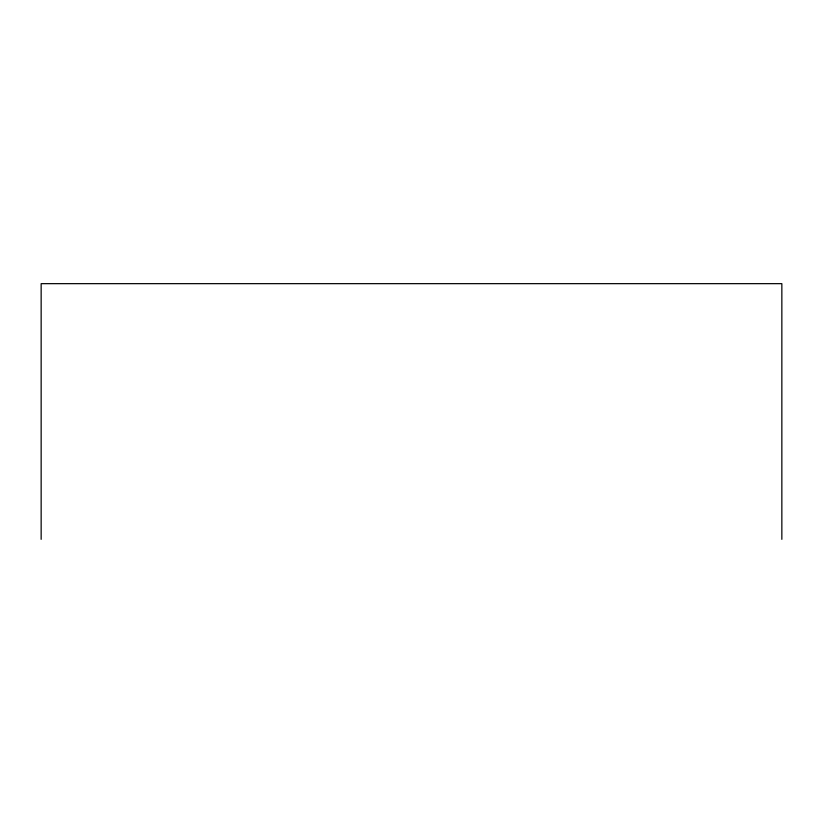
<?xml version="1.0" encoding="UTF-8"?>
<svg xmlns="http://www.w3.org/2000/svg" width="823" height="823" viewBox="0 0 823 823"><rect width="100%" height="100%" fill="white"/><g stroke="black" fill="none" stroke-linecap="round" stroke-linejoin="round"><path stroke-width="1.23" d="M781.85 539.343L781.85 283.657L41.15 283.657L41.15 539.343"/></g></svg>
